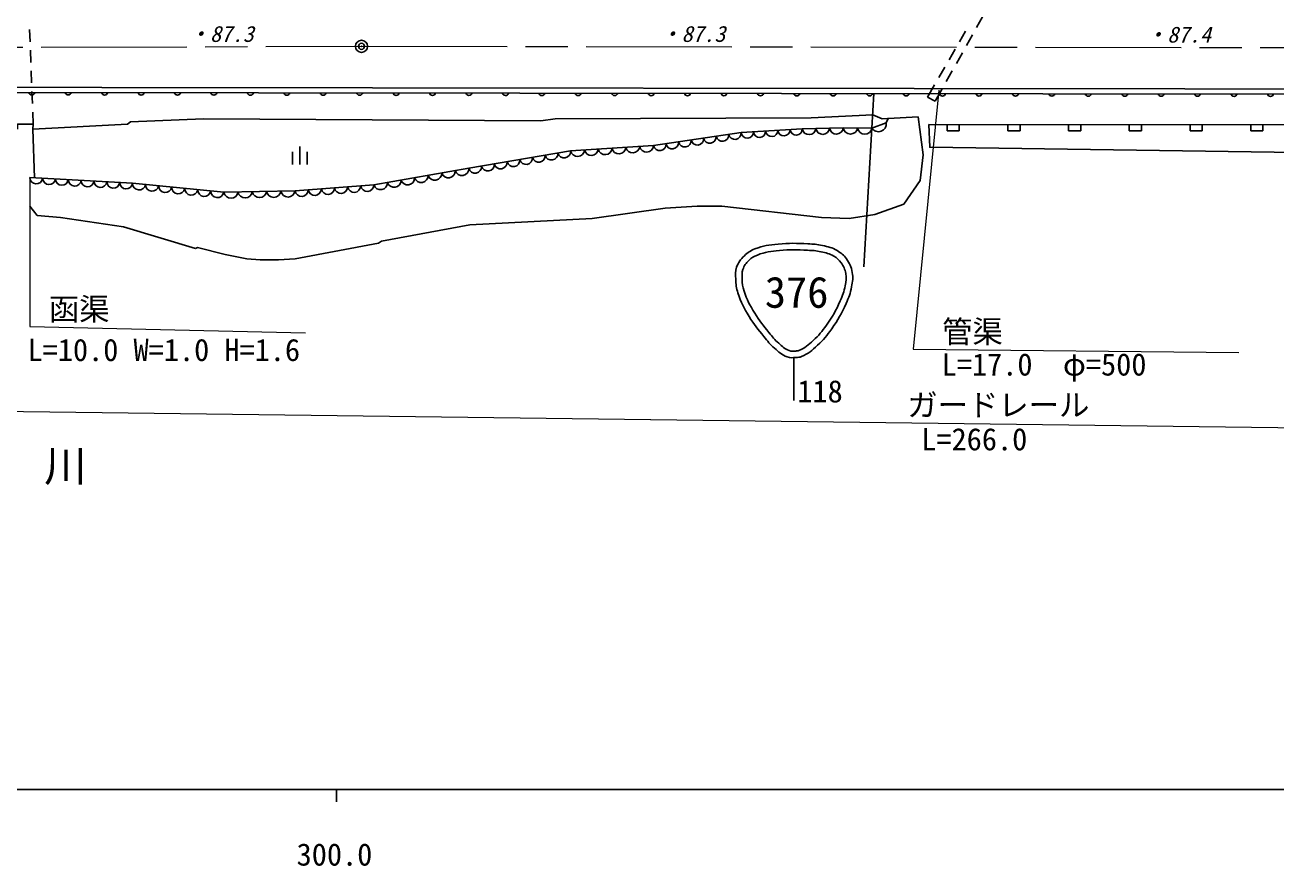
# Model space of a CAD drawing. Units: millimetres, scale not verified. Extents: x 40000 to 680000, y 20000 to 380000.
# Drawn here: x 342362 to 445373, y 198715 to 267965 of the extents above; entities that cross this region are included whole.
import ezdxf
from ezdxf.enums import TextEntityAlignment as Align

# ---------------------------------------------------------------- set-up
doc = ezdxf.new("R2010")
doc.units = ezdxf.units.MM
doc.header["$LTSCALE"] = 1000
doc.header["$PDMODE"] = 32
doc.header["$PDSIZE"] = 500
doc.linetypes.add('CHAIN', pattern=[18.5, 12, -1.5, 3.5, -1.5])
for name, color, linetype, lineweight in [('M-BGD', 7, 'Continuous', 25), ('M-BMK', 2, 'CHAIN', 13), ('M-BMK-SRVR', 3, 'Continuous', 25), ('M-STR-HTXT', 7, 'Continuous', 13), ('M-STR-STRC', 7, 'Continuous', 25), ('M-TTL-BAND', 7, 'Continuous', 25)]:
    doc.layers.add(name, color=color, linetype=linetype, lineweight=lineweight)
doc.styles.add('@ＭＳ ゴシック', font='')
doc.styles.add('ＭＳ ゴシック', font='')
doc.styles.get('@ＭＳ ゴシック').set_extended_font_data('@MS Gothic')
doc.styles.get('ＭＳ ゴシック').set_extended_font_data('MS Gothic')

msp = doc.modelspace()

# ---------------------------------------------------------------- linework, layer by layer
at = {"layer": 'M-BGD'}
for p, q in [((420723, 267759), (421213, 268631)), ((342735, 267589), (342773, 266590)), ((419312, 266580), (419811, 267446)), ((419891, 266277), (420380, 267149)), ((342800, 265890), (342838, 264891)), ((418463, 265107), (418962, 265973)), ((419059, 264794), (419548, 265666)), ((342864, 264191), (342903, 263192)), ((417615, 263634), (418114, 264500)), ((418226, 263312), (418716, 264184)), ((416690, 262029), (417265, 263027)), ((417322, 261701), (417884, 262702)), ((303919, 262453), (482327, 262241)), ((342929, 262493), (342967, 261493)), ((416690, 262029), (417322, 261701)), ((342994, 260794), (343032, 259802)), ((343011, 259391), (350800, 259814)), ((350800, 259814), (351054, 259983)), ((351054, 259983), (357066, 260237)), ((357066, 260237), (384836, 260068)), ((384836, 260068), (386022, 260237)), ((386022, 260237), (407104, 260322)), ((407104, 260322), (412184, 260576)), ((413284, 259899), (412099, 259475)), ((412184, 260576), (412946, 260237)), ((412946, 260237), (415909, 260407)), ((413454, 260322), (413284, 259899)), ((415909, 260407), (416332, 257274)), ((418297, 259760), (418297, 259260)), ((419297, 259260), (419297, 259760)), ((423297, 259759), (423297, 259259)), ((424297, 259258), (424297, 259758)), ((428297, 259757), (428297, 259257)), ((429297, 259257), (429297, 259757)), ((433297, 259756), (433297, 259256)), ((434297, 259255), (434297, 259755)), ((438297, 259754), (438297, 259254)), ((439297, 259254), (439297, 259754)), ((443297, 259752), (443297, 259252)), ((444297, 259252), (444297, 259752)), ((418297, 259260), (419297, 259260)), ((423297, 259259), (424297, 259258)), ((428297, 259257), (429297, 259257)), ((433297, 259256), (434297, 259255)), ((438297, 259254), (439297, 259254)), ((443297, 259252), (444297, 259252)), ((364988, 256468), (364988, 257968)), ((364388, 256468), (364388, 257518)), ((365588, 256468), (365588, 257518)), ((416332, 257274), (416078, 255157)), ((414724, 253210), (416078, 255157)), ((342757, 253041), (343350, 252279)), ((389070, 252025), (395081, 252871)), ((395081, 252871), (397706, 253041)), ((397706, 253041), (399738, 253041)), ((399738, 253041), (407950, 252109)), ((412353, 252363), (414724, 253210)), ((343350, 252279), (345297, 252109)), ((345297, 252109), (350462, 251347)), ((350462, 251347), (356388, 249569)), ((371713, 250162), (378994, 251517)), ((378994, 251517), (389070, 252025)), ((407950, 252109), (410236, 252025)), ((410236, 252025), (412353, 252363)), ((356388, 249569), (356558, 249654)), ((356558, 249654), (358844, 249061)), ((364601, 248723), (371459, 249993)), ((371459, 249993), (371713, 250162)), ((358844, 249061), (360622, 248723)), ((360622, 248723), (361722, 248638)), ((361722, 248638), (363246, 248638)), ((363246, 248638), (364601, 248723))]:
    msp.add_line(p, q, dxfattribs=at)
for points in [[(416797, 259761), (481357, 259740), (481550, 259354), (515033, 259981), (535846, 263062), (557727, 264405), (570149, 266365)], [(416797, 259761), (416867, 257900), (481167, 256968), (516643, 257639), (534505, 260749), (561667, 263119), (562760, 264528), (570232, 265898)], [(482432, 262654), (304081, 262883), (303093, 260263), (296021, 259276), (307536, 259241)], [(341741, 259391), (341752, 259802), (343032, 259802), (343011, 259391), (343141, 255390)], [(342757, 255411), (351216, 254935), (358730, 254193), (364601, 254311), (371088, 254808), (378910, 256173), (387292, 257613), (394115, 258036), (401338, 259121), (406364, 259425), (409737, 259491), (412099, 259475), (413284, 259899), (413454, 260322)]]:
    msp.add_lwpolyline(points, dxfattribs=at)
for centre, radius, start, end in [((342919, 262463), 256, 192.6122, 347.25143), ((345919, 262459), 256, 192.6122, 347.25143), ((348919, 262456), 256, 192.6122, 347.25143), ((351919, 262452), 256, 192.6122, 347.25143), ((354919, 262448), 256, 192.6122, 347.25143), ((357919, 262445), 256, 192.6122, 347.25143), ((360919, 262441), 256, 192.6122, 347.25143), ((363919, 262438), 256, 192.6122, 347.25143), ((366919, 262434), 256, 192.6122, 347.25143), ((369919, 262431), 256, 192.6122, 347.25143), ((372919, 262427), 256, 192.6122, 347.25143), ((375919, 262424), 256, 192.6122, 347.25143), ((378919, 262420), 256, 192.6122, 347.25143), ((381919, 262416), 256, 192.6122, 347.25143), ((384919, 262413), 256, 192.6122, 347.25143), ((387919, 262409), 256, 192.6122, 347.25143), ((390919, 262406), 256, 192.6122, 347.25143), ((393919, 262402), 256, 192.6122, 347.25143), ((396919, 262399), 256, 192.6122, 347.25143), ((399918, 262395), 256, 192.6122, 347.25143), ((402918, 262391), 256, 192.6122, 347.25143), ((405918, 262388), 256, 192.6122, 347.25143), ((408918, 262384), 256, 192.6122, 347.25143), ((411918, 262381), 256, 192.6122, 347.25143), ((414918, 262377), 256, 192.6122, 347.25143), ((417918, 262374), 256, 192.6122, 347.25143), ((420918, 262370), 256, 192.6122, 347.25143), ((423918, 262366), 256, 192.6122, 347.25143), ((426918, 262363), 256, 192.6122, 347.25143), ((429918, 262359), 256, 192.6122, 347.25143), ((432918, 262356), 256, 192.6122, 347.25143), ((435918, 262352), 256, 192.6122, 347.25143), ((438918, 262349), 256, 192.6122, 347.25143), ((441918, 262345), 256, 192.6122, 347.25143), ((444918, 262341), 256, 192.6122, 347.25143), ((412643, 259825), 646, 212.71986, 6.58779), ((397723, 258600), 522, 190.97085, 6.10828), ((398755, 258755), 522, 190.97085, 6.10828), ((399787, 258910), 522, 190.97085, 6.10828), ((400818, 259065), 522, 190.97085, 6.10828), ((401840, 259155), 504, 183.88009, 3.05492), ((402845, 259216), 504, 183.88009, 3.05492), ((403851, 259276), 504, 183.88009, 3.05492), ((404856, 259337), 504, 183.88009, 3.05492), ((405862, 259398), 504, 183.88009, 3.05492), ((406925, 259502), 566, 187.8192, 354.41534), ((408049, 259524), 566, 187.8192, 354.41534), ((409174, 259546), 566, 187.8192, 354.41534), ((410328, 259586), 599, 189.11219, 350.13319), ((411509, 259578), 599, 189.11219, 350.13319), ((386762, 257555), 532, 193.24654, 6.24074), ((387856, 257722), 575, 191.00675, 356.09363), ((388993, 257793), 575, 191.00675, 356.09363), ((390130, 257863), 575, 191.00675, 356.09363), ((391267, 257934), 575, 191.00675, 356.09363), ((392405, 258005), 575, 191.00675, 356.09363), ((393542, 258075), 575, 191.00675, 356.09363), ((394628, 258135), 522, 190.97085, 6.10828), ((395659, 258290), 522, 190.97085, 6.10828), ((396691, 258445), 522, 190.97085, 6.10828), ((380476, 256475), 532, 193.24654, 6.24074), ((381524, 256655), 532, 193.24654, 6.24074), ((382571, 256835), 532, 193.24654, 6.24074), ((383619, 257015), 532, 193.24654, 6.24074), ((384667, 257195), 532, 193.24654, 6.24074), ((385715, 257375), 532, 193.24654, 6.24074), ((374986, 255561), 572, 197.09875, 2.69899), ((376104, 255756), 572, 197.09875, 2.69899), ((377221, 255951), 572, 197.09875, 2.69899), ((378339, 256146), 572, 197.09875, 2.69899), ((379428, 256295), 532, 193.24654, 6.24074), ((343287, 255412), 530, 180.06575, 353.49107), ((344345, 255352), 530, 180.06575, 353.49107), ((345402, 255293), 530, 180.06575, 353.49107), ((346460, 255233), 530, 180.06575, 353.49107), ((347517, 255174), 530, 180.06575, 353.49107), ((348574, 255114), 530, 180.06575, 353.49107), ((349632, 255055), 530, 180.06575, 353.49107), ((350689, 254995), 530, 180.06575, 353.49107), ((351757, 254923), 541, 178.69358, 350.02345), ((352830, 254817), 541, 178.69358, 350.02345), ((353904, 254711), 541, 178.69358, 350.02345), ((354977, 254605), 541, 178.69358, 350.02345), ((356051, 254499), 541, 178.69358, 350.02345), ((366219, 254479), 544, 189.02149, 359.75346), ((367301, 254562), 544, 189.02149, 359.75346), ((368382, 254645), 544, 189.02149, 359.75346), ((369463, 254728), 544, 189.02149, 359.75346), ((370544, 254811), 544, 189.02149, 359.75346), ((371634, 254976), 572, 197.09875, 2.69899), ((372752, 255171), 572, 197.09875, 2.69899), ((373869, 255366), 572, 197.09875, 2.69899), ((357124, 254393), 541, 178.69358, 350.02345), ((358198, 254287), 541, 178.69358, 350.02345), ((359316, 254299), 595, 190.31768, 351.98031), ((360490, 254323), 595, 190.31768, 351.98031), ((361664, 254347), 595, 190.31768, 351.98031), ((362838, 254370), 595, 190.31768, 351.98031), ((364012, 254394), 595, 190.31768, 351.98031), ((365138, 254396), 544, 189.02149, 359.75346)]:
    msp.add_arc(centre, radius, start, end, dxfattribs=at)
at = {"layer": 'M-BMK'}
for p, q in [((269691, 265954), (370070, 266212)), ((370070, 266212), (468684, 266073))]:
    msp.add_line(p, q, dxfattribs=at)
at = {"layer": 'M-BMK-SRVR'}
msp.add_circle((370070, 266212), 500, dxfattribs=at)
msp.add_point((370070, 266212), dxfattribs=at)
at = {"layer": 'M-STR-HTXT'}
for p, q in [((417602, 262608), (415486, 241272)), ((342757, 255411), (342757, 243135)), ((342757, 243135), (365448, 242627)), ((415486, 241272), (442319, 241006)), ((304403, 236615), (524247, 233817))]:
    msp.add_line(p, q, dxfattribs=at)
at = {"layer": 'M-STR-STRC'}
for p, q in [((412268, 262324), (411422, 248045)), ((405673, 237038), (405673, 240576))]:
    msp.add_line(p, q, dxfattribs=at)
for points in [[(404371, 249920), (405326, 250023), (405871, 249994), (406830, 249946), (407297, 249923), (407564, 249917), (408020, 249814), (408511, 249703), (408803, 249646), (409236, 249391), (409583, 249187), (409769, 249030), (410003, 248703), (410278, 248320), (410394, 248057), (410479, 247593), (410562, 247135), (410510, 246861), (410426, 246403), (410325, 245847), (410205, 245545), (409977, 245028), (409596, 244170), (409328, 243706), (408787, 242939), (408386, 242371), (408140, 242057), (407623, 241591), (407156, 241168), (406884, 240907), (406301, 240665), (406137, 240597), (406030, 240595), (405852, 240586), (405562, 240571), (405385, 240543), (405111, 240639), (404649, 240802), (404449, 241031), (404080, 241353), (403700, 241684), (403527, 241914), (403208, 242305), (402697, 242928), (402405, 243279), (401991, 243970), (401562, 244688), (401316, 245103), (401066, 245901), (400931, 246330), (400899, 246588), (400881, 247038), (400865, 247421), (400834, 247654), (400960, 248016), (401107, 248438), (401275, 248655), (401595, 248968), (401883, 249251), (402093, 249371), (402467, 249523), (403171, 249809), (403616, 249838), (404371, 249920)], [(404479, 249403), (405382, 249499), (405897, 249465), (406804, 249418), (407235, 249395), (407481, 249391), (407903, 249296), (408330, 249199), (408585, 249150), (408963, 248927), (409234, 248767), (409380, 248644), (409564, 248388), (409785, 248080), (409878, 247869), (409946, 247496), (410016, 247112), (409972, 246882), (409902, 246499), (409809, 245991), (409700, 245715), (409491, 245243), (409128, 244422), (408871, 243979), (408353, 243245), (407978, 242715), (407749, 242421), (407266, 241986), (406852, 241611), (406611, 241379), (406094, 241165), (405995, 241124), (405931, 241123), (405824, 241118), (405617, 241107), (405489, 241086), (405293, 241155), (404906, 241292), (404739, 241484), (404430, 241753), (404076, 242062), (403915, 242277), (403617, 242640), (403126, 243240), (402844, 243577), (402447, 244243), (402043, 244919), (401811, 245309), (401575, 246061), (401457, 246438), (401428, 246664), (401413, 247059), (401400, 247364), (401376, 247549), (401476, 247837), (401590, 248167), (401722, 248337), (401972, 248582), (402203, 248808), (402371, 248904), (402670, 249026), (403338, 249298), (403761, 249326), (404479, 249403)]]:
    msp.add_open_spline(points, degree=3, knots=[0, 0, 0, 0, 1, 1, 1, 2, 2, 2, 3, 3, 3, 4, 4, 4, 5, 5, 5, 6, 6, 6, 7, 7, 7, 8, 8, 8, 9, 9, 9, 10, 10, 10, 11, 11, 11, 12, 12, 12, 13, 13, 13, 14, 14, 14, 15, 15, 15, 16, 16, 16, 17, 17, 17, 18, 18, 18, 19, 19, 19, 20, 20, 20, 21, 21, 21, 21], dxfattribs=at)
at = {"layer": 'M-TTL-BAND'}
for p, q in [((40000, 205000), (579000, 205000)), ((368000, 205000), (368000, 204000))]:
    msp.add_line(p, q, dxfattribs=at)

# ---------------------------------------------------------------- texts
at = {"layer": 'M-BGD', "style": 'ＭＳ ゴシック', "oblique": 15}
for s, p in [('・87.3', (355800, 266175)), ('・87.3', (394632, 266177)), ('・87.4', (434621, 266121))]:
    msp.add_text(s, height=1320, dxfattribs=at).set_placement(p, align=Align.BOTTOM_LEFT)
at = {"layer": 'M-BGD', "style": 'ＭＳ ゴシック'}
msp.add_text('島\u3000地\u3000川', height=2566, dxfattribs=at).set_placement((329933, 229614), align=Align.BOTTOM_LEFT)
at = {"layer": 'M-STR-HTXT', "style": 'ＭＳ ゴシック'}
for s, p in [('函渠', (344320, 243100)), ('管渠', (417880, 241248)), ('L=10.0 W=1.0 H=1.6', (342570, 239743)), ('L=17.0\u3000φ=500', (417844, 238549)), ('ガードレール', (415012, 235207)), ('L=266.0', (416166, 232391))]:
    msp.add_text(s, height=1833, dxfattribs=at).set_placement(p, align=Align.BOTTOM_LEFT)
at = {"layer": 'M-STR-STRC'}
for s, height, style, p in [('376', 2566, 'ＭＳ ゴシック', (403281, 243910)), ('118', 1833, '@ＭＳ ゴシック', (405958, 236336))]:
    msp.add_text(s, height=height, dxfattribs=dict(at, style=style)).set_placement(p, align=Align.BOTTOM_LEFT)
at = {"layer": 'M-TTL-BAND', "style": 'ＭＳ ゴシック'}
msp.add_text('300.0', height=1833, dxfattribs=at).set_placement((367844, 198195), align=Align.BOTTOM_CENTER)

doc.saveas('drawing.dxf')
